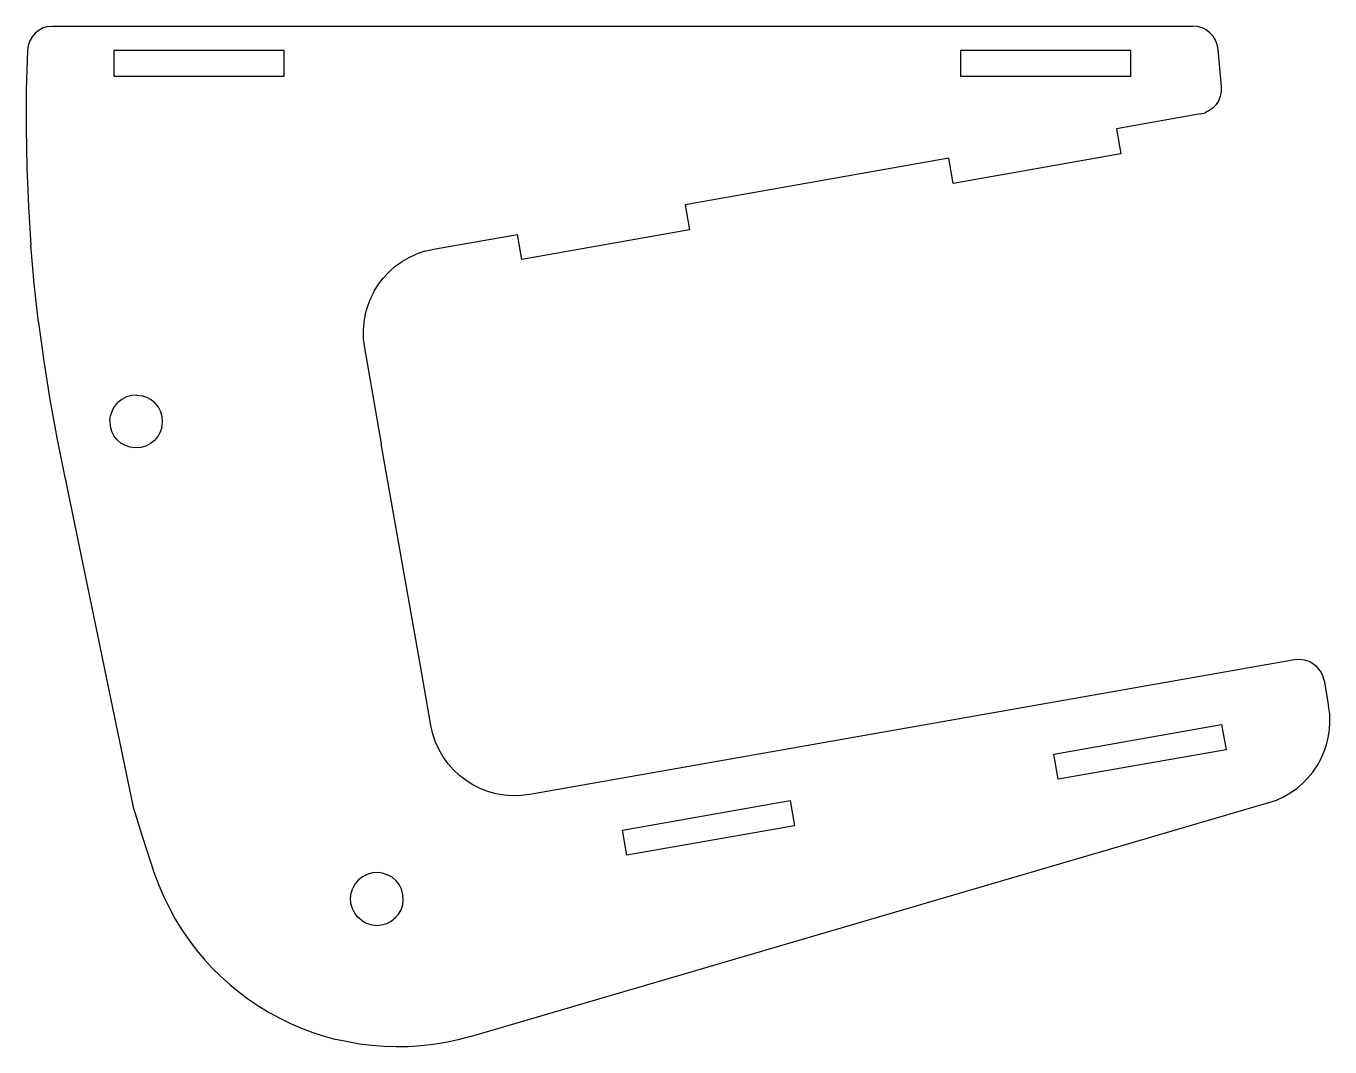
# Model space of a CAD drawing. Extents: x 31 to 184, y -27 to 93.
import ezdxf

# ---------------------------------------------------------------- set-up
doc = ezdxf.new("R2010")
doc.units = 0
doc.layers.get('0').update_dxf_attribs({"linetype": 'continuous'})

# ---------------------------------------------------------------- blocks, each defined once
blk = doc.blocks.new('P4_4X001001_SOLID')
at = {"color": 0}
for p, q in [((32.08, 92.06), (31.71, 91.63)), ((32.52, 92.4), (32.08, 92.06)), ((33.02, 92.67), (32.52, 92.4)), ((33.57, 92.83), (33.02, 92.67)), ((33.57, 92.83), (34.16, 92.89)), ((34.16, 92.89), (167.95, 92.89)), ((168.52, 92.84), (167.95, 92.89)), ((169.05, 92.68), (168.52, 92.84)), ((169.54, 92.43), (169.05, 92.68)), ((169.98, 92.1), (169.54, 92.43)), ((170.34, 91.7), (169.98, 92.1)), ((31.24, 90.6), (31.16, 90.01)), ((31.43, 91.14), (31.24, 90.6)), ((31.71, 91.63), (31.43, 91.14)), ((170.63, 91.23), (170.34, 91.7)), ((170.84, 90.71), (170.63, 91.23)), ((170.94, 90.15), (170.84, 90.71)), ((31.16, 90.01), (31.03, 85.43)), ((41.3, 90.01), (41.3, 87.01)), ((61.3, 90.01), (41.3, 90.01)), ((61.3, 87.01), (61.3, 90.01)), ((140.7, 90.01), (140.7, 87.01)), ((160.7, 90.01), (140.7, 90.01)), ((160.7, 87.01), (160.7, 90.01)), ((171.32, 85.78), (170.94, 90.15)), ((41.3, 87.01), (61.3, 87.01)), ((140.7, 87.01), (160.7, 87.01)), ((171.32, 85.21), (171.32, 85.78)), ((31.03, 85.43), (31, 80.86)), ((171, 84.15), (171.21, 84.66)), ((171.21, 84.66), (171.32, 85.21)), ((168.85, 82.57), (169.4, 82.72)), ((169.9, 82.96), (169.4, 82.72)), ((170.34, 83.29), (169.9, 82.96)), ((170.71, 83.69), (170.34, 83.29)), ((171, 84.15), (170.71, 83.69)), ((168.85, 82.57), (159.01, 80.83)), ((31, 80.86), (31.08, 76.28)), ((159.01, 80.83), (159.53, 77.88)), ((139.31, 77.36), (108.37, 71.9)), ((139.83, 74.4), (139.31, 77.36)), ((159.53, 77.88), (139.83, 74.4)), ((31.08, 76.28), (31.27, 71.72)), ((31.27, 71.72), (31.56, 67.16)), ((108.37, 71.9), (108.89, 68.95)), ((108.89, 68.95), (89.19, 65.47)), ((78.82, 66.69), (88.67, 68.43)), ((89.19, 65.47), (88.67, 68.43)), ((31.96, 62.61), (31.56, 67.16)), ((75.97, 65.73), (76.87, 66.14)), ((77.82, 66.46), (76.87, 66.14)), ((77.82, 66.46), (78.82, 66.69)), ((73.61, 64.04), (74.34, 64.68)), ((74.34, 64.68), (75.13, 65.24)), ((75.97, 65.73), (75.13, 65.24)), ((72.37, 62.58), (72.96, 63.34)), ((72.96, 63.34), (73.61, 64.04)), ((32.46, 58.07), (31.96, 62.61)), ((71.86, 61.77), (71.42, 60.91)), ((71.86, 61.77), (72.37, 62.58)), ((71.07, 60.01), (70.81, 59.08)), ((71.42, 60.91), (71.07, 60.01)), ((70.81, 59.08), (70.64, 58.11)), ((32.46, 58.07), (33.07, 53.55)), ((70.64, 58.11), (70.56, 57.13)), ((70.56, 57.13), (70.58, 56.12)), ((70.58, 56.12), (70.71, 55.11)), ((70.71, 55.11), (72.7, 43.81)), ((33.07, 53.55), (33.78, 49.04)), ((33.78, 49.04), (34.6, 44.55)), ((42.24, 49.05), (41.77, 48.68)), ((42.78, 49.33), (42.24, 49.05)), ((43.38, 49.5), (42.78, 49.33)), ((44.01, 49.55), (43.38, 49.5)), ((44.01, 49.55), (44.61, 49.47)), ((45.18, 49.28), (44.61, 49.47)), ((45.7, 48.99), (45.18, 49.28)), ((46.15, 48.6), (45.7, 48.99)), ((41.09, 47.71), (40.9, 47.14)), ((41.09, 47.71), (41.38, 48.23)), ((41.38, 48.23), (41.77, 48.68)), ((46.53, 48.13), (46.15, 48.6)), ((46.8, 47.59), (46.53, 48.13)), ((46.97, 46.99), (46.8, 47.59)), ((40.82, 46.54), (40.9, 47.14)), ((40.82, 46.54), (40.87, 45.91)), ((46.94, 45.76), (47.02, 46.36)), ((47.02, 46.36), (46.97, 46.99)), ((34.6, 44.55), (35.53, 40.08)), ((40.87, 45.91), (41.04, 45.31)), ((41.04, 45.31), (41.32, 44.76)), ((41.69, 44.3), (41.32, 44.76)), ((46.46, 44.67), (46.08, 44.22)), ((46.75, 45.19), (46.46, 44.67)), ((46.94, 45.76), (46.75, 45.19)), ((42.14, 43.91), (41.69, 44.3)), ((42.66, 43.62), (42.14, 43.91)), ((43.23, 43.43), (42.66, 43.62)), ((43.83, 43.35), (43.23, 43.43)), ((44.46, 43.4), (43.83, 43.35)), ((45.06, 43.57), (44.46, 43.4)), ((45.61, 43.85), (45.06, 43.57)), ((46.08, 44.22), (45.61, 43.85)), ((77.42, 17.08), (72.7, 43.81)), ((72.7, 43.81), (72.7, 43.81)), ((35.53, 40.08), (35.73, 39.18)), ((35.73, 39.18), (35.71, 39.18)), ((35.71, 39.18), (41.16, 12.81)), ((179.9, 18.47), (90.12, 2.64)), ((180.51, 18.51), (179.9, 18.47)), ((181.09, 18.44), (180.51, 18.51)), ((181.64, 18.25), (181.09, 18.44)), ((78.53, 10.75), (77.42, 17.08)), ((77.42, 17.08), (77.42, 17.08)), ((182.14, 17.97), (181.64, 18.25)), ((182.58, 17.6), (182.14, 17.97)), ((182.94, 17.14), (182.58, 17.6)), ((183.21, 16.62), (182.94, 17.14)), ((183.38, 16.03), (183.21, 16.62)), ((183.38, 16.03), (183.91, 13.03)), ((41.16, 12.81), (43.57, 1.15)), ((184.03, 12.09), (183.91, 13.03)), ((78.76, 9.75), (78.53, 10.75)), ((151.65, 7.39), (171.34, 10.86)), ((171.34, 10.86), (171.86, 7.91)), ((184.01, 10.24), (184.06, 11.16)), ((184.06, 11.16), (184.03, 12.09)), ((79.08, 8.8), (78.76, 9.75)), ((183.65, 8.47), (183.87, 9.34)), ((183.87, 9.34), (184.01, 10.24)), ((79.49, 7.9), (79.08, 8.8)), ((79.98, 7.05), (79.49, 7.9)), ((171.86, 7.91), (152.17, 4.44)), ((183.36, 7.62), (183.65, 8.47)), ((80.55, 6.26), (79.98, 7.05)), ((81.19, 5.54), (80.55, 6.26)), ((152.17, 4.44), (151.65, 7.39)), ((182.55, 6.02), (182.99, 6.8)), ((182.99, 6.8), (183.36, 7.62)), ((81.89, 4.88), (81.19, 5.54)), ((82.65, 4.29), (81.89, 4.88)), ((181.48, 4.59), (182.05, 5.28)), ((182.05, 5.28), (182.55, 6.02)), ((83.46, 3.78), (82.65, 4.29)), ((84.32, 3.35), (83.46, 3.78)), ((85.21, 3), (84.32, 3.35)), ((179.41, 2.85), (180.16, 3.37)), ((180.16, 3.37), (180.85, 3.95)), ((180.85, 3.95), (181.48, 4.59)), ((83.18, -25.77), (176.87, 1.7)), ((86.15, 2.73), (85.21, 3)), ((87.11, 2.56), (86.15, 2.73)), ((88.1, 2.49), (87.11, 2.56)), ((89.1, 2.51), (88.1, 2.49)), ((90.12, 2.64), (89.1, 2.51)), ((101.01, -1.54), (120.7, 1.93)), ((120.7, 1.93), (121.22, -1.02)), ((176.87, 1.7), (177.77, 2)), ((177.77, 2), (178.61, 2.39)), ((178.61, 2.39), (179.41, 2.85)), ((43.57, 1.15), (44.61, -2.25)), ((121.22, -1.02), (101.53, -4.49)), ((44.61, -2.25), (46.05, -6.59)), ((101.53, -4.49), (101.01, -1.54)), ((46.05, -6.59), (46.58, -8.01)), ((70.03, -7.39), (69.64, -7.84)), ((70.5, -7.01), (70.03, -7.39)), ((71.04, -6.73), (70.5, -7.01)), ((71.65, -6.56), (71.04, -6.73)), ((72.27, -6.52), (71.65, -6.56)), ((72.88, -6.59), (72.27, -6.52)), ((72.88, -6.59), (73.44, -6.78)), ((73.96, -7.08), (73.44, -6.78)), ((74.41, -7.46), (73.96, -7.08)), ((74.79, -7.93), (74.41, -7.46)), ((46.58, -8.01), (47.17, -9.38)), ((69.08, -9.53), (69.16, -8.93)), ((69.16, -8.93), (69.35, -8.36)), ((69.64, -7.84), (69.35, -8.36)), ((75.07, -8.47), (74.79, -7.93)), ((75.24, -9.08), (75.07, -8.47)), ((75.28, -9.71), (75.24, -9.08)), ((47.17, -9.38), (47.82, -10.71)), ((47.82, -10.71), (48.52, -11.99)), ((69.13, -10.15), (69.08, -9.53)), ((69.3, -10.76), (69.13, -10.15)), ((75.02, -10.88), (75.21, -10.31)), ((75.21, -10.31), (75.28, -9.71)), ((48.52, -11.99), (49.29, -13.23)), ((69.58, -11.3), (69.3, -10.76)), ((69.95, -11.77), (69.58, -11.3)), ((70.41, -12.16), (69.95, -11.77)), ((70.41, -12.16), (70.92, -12.45)), ((73.33, -12.5), (73.87, -12.22)), ((73.87, -12.22), (74.34, -11.85)), ((74.34, -11.85), (74.72, -11.4)), ((74.72, -11.4), (75.02, -10.88)), ((49.29, -13.23), (50.11, -14.43)), ((70.92, -12.45), (71.49, -12.64)), ((71.49, -12.64), (72.1, -12.72)), ((72.1, -12.72), (72.72, -12.67)), ((72.72, -12.67), (73.33, -12.5)), ((50.11, -14.43), (50.97, -15.58)), ((50.97, -15.58), (51.9, -16.68)), ((51.9, -16.68), (52.86, -17.73)), ((52.86, -17.73), (53.87, -18.73)), ((53.87, -18.73), (54.93, -19.68)), ((54.93, -19.68), (56.02, -20.58)), ((56.02, -20.58), (57.16, -21.42)), ((57.16, -21.42), (58.33, -22.21)), ((58.33, -22.21), (59.54, -22.94)), ((59.54, -22.94), (60.77, -23.62)), ((60.77, -23.62), (62.04, -24.24)), ((62.04, -24.24), (63.34, -24.79)), ((63.34, -24.79), (64.66, -25.29)), ((64.66, -25.29), (66, -25.73)), ((66, -25.73), (67.37, -26.11)), ((83.18, -25.77), (81.72, -26.16)), ((68.76, -26.42), (67.37, -26.11)), ((70.16, -26.66), (68.76, -26.42)), ((71.57, -26.84), (70.16, -26.66)), ((73, -26.96), (71.57, -26.84)), ((74.44, -27), (73, -26.96)), ((75.89, -26.97), (74.44, -27)), ((77.35, -26.88), (75.89, -26.97)), ((78.8, -26.71), (77.35, -26.88)), ((80.26, -26.47), (78.8, -26.71)), ((81.72, -26.16), (80.26, -26.47))]:
    blk.add_line(p, q, dxfattribs=at)

msp = doc.modelspace()

# ---------------------------------------------------------------- block references
at = {"color": 0}
msp.add_blockref('P4_4X001001_SOLID', (0, 0), dxfattribs=at)

doc.saveas('drawing.dxf')
